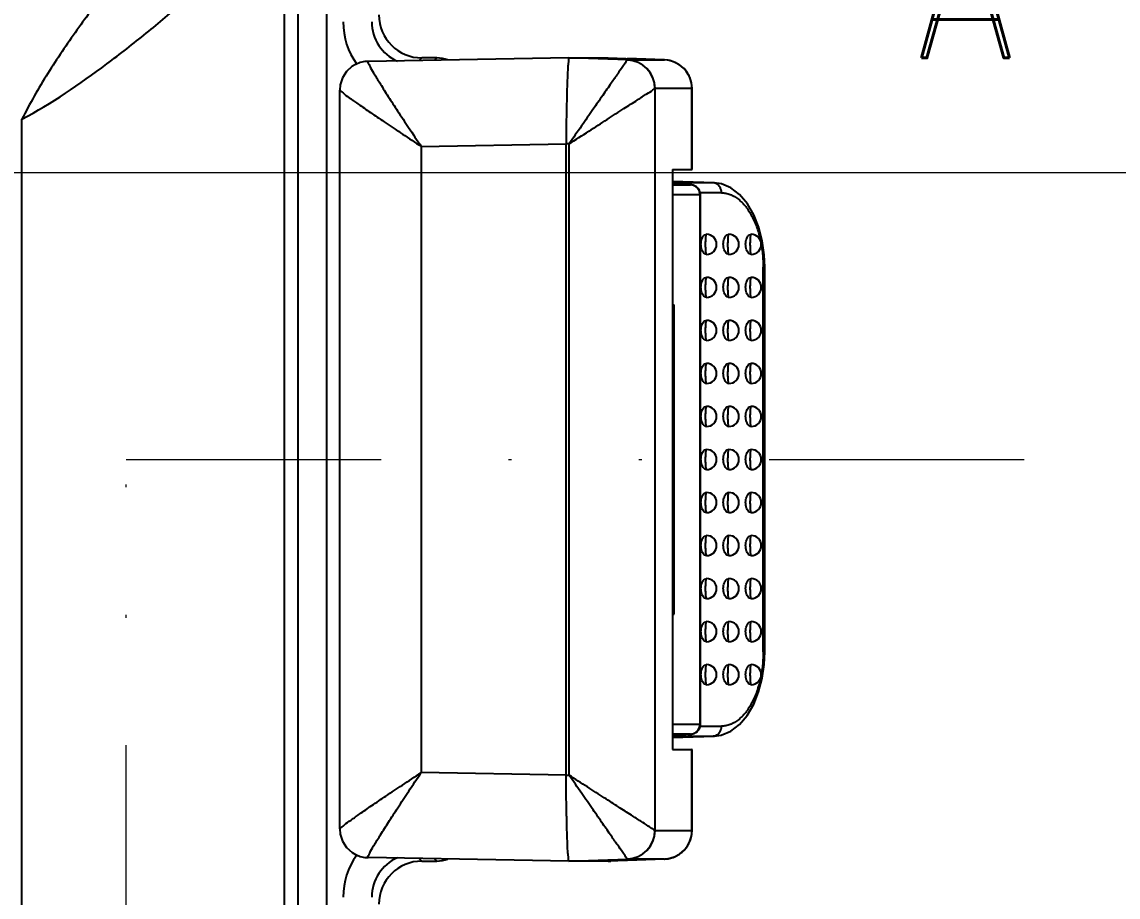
# Model space of a CAD drawing. Header units: millimetres. Extents: x -1995 to -555, y 489 to 1011.
# Drawn here: x -1745.99 to -1707.76, y 920.16 to 950.67 of the extents above; entities that cross this region are included whole.
import ezdxf
from ezdxf.enums import TextEntityAlignment as Align

# ---------------------------------------------------------------- set-up
doc = ezdxf.new("R2010")
doc.units = ezdxf.units.MM
doc.linetypes.add('DIVIDE', pattern=[31.75, 12.7, -6.35, 0, -6.35, 0, -6.35])
doc.layers.add('dim', color=82, linetype='Continuous', lineweight=9)
doc.layers.add('hatch', color=56, linetype='Continuous', lineweight=9)
doc.styles.add('ROMAND', font='romand.shx', dxfattribs={"width": 0.75, "bigfont": 'gbcbig.shx'})
doc.dimstyles.new('YanXiu', dxfattribs={"dimtxt": 2.5, "dimasz": 2.2, "dimexe": 1, "dimexo": 0, "dimgap": 0.66, "dimtad": 0, "dimzin": 1, "dimdsep": 46, "dimtxsty": 'ROMAND', "dimblk": 'CLOSEDBLANK', "dimcen": 0, "dimclrd": 3, "dimclre": 3, "dimclrt": 7, "dimazin": 0, "dimtfac": 1, "dimtofl": 0, "dimtmove": 0, "dimatfit": 3, "dimldrblk": 'CLOSEDBLANK', "dimfxl": 1, "dimlwd": 5, "dimlwe": 5, "dimarcsym": 0})

# ---------------------------------------------------------------- blocks, each defined once
blk = doc.blocks.new('_ClosedBlank')
at = {"color": 0, "linetype": 'ByBlock', "lineweight": -2}
for p, q in [((-1, 0.1667), (0, 0)), ((-1, 0.1667), (-1, -0.1667)), ((0, 0), (-1, -0.1667))]:
    blk.add_line(p, q, dxfattribs=at)
blk = doc.blocks.new('*D147')
at = {"layer": 'Defpoints', "color": 0}
for p in [(-1744.353, 970.565), (-1748.042, 945.415), (-1702.94, 945.415)]:
    blk.add_point(p, dxfattribs=at)
at = {"layer": 'dim', "color": 3, "lineweight": 5}
for p, q in [((-1702.94, 976.165), (-1702.94, 981.765)), ((-1742.954, 970.565), (-1701.541, 970.565)), ((-1746.643, 945.415), (-1701.541, 945.415)), ((-1702.94, 939.815), (-1702.94, 934.215))]:
    blk.add_line(p, q, dxfattribs=at)
at = {"layer": 'dim', "color": 3, "lineweight": 5, "xscale": 5.600000000000001, "yscale": 5.600000000000001, "zscale": 5.600000000000001}
for p, rotation in [((-1702.94, 970.565), 270), ((-1702.94, 945.415), 90)]:
    blk.add_blockref('_ClosedBlank', p, dxfattribs=dict(at, rotation=rotation))
at = {"layer": 'dim', "color": 7, "insert": (-1702.94, 957.99), "char_height": 7, "attachment_point": 5, "rotation": 90, "style": 'ROMAND'}
blk.add_mtext('25.15', dxfattribs=at)
blk = doc.blocks.new('*D148')
at = {"layer": 'Defpoints', "color": 0}
for p in [(-1744.353, 970.565), (-1748.042, 845.415), (-1693.14, 845.415)]:
    blk.add_point(p, dxfattribs=at)
at = {"layer": 'dim', "color": 3, "lineweight": 5}
for p, q in [((-1742.954, 970.565), (-1691.741, 970.565)), ((-1693.14, 964.965), (-1693.14, 922.139)), ((-1693.14, 851.015), (-1693.14, 893.841)), ((-1746.643, 845.415), (-1691.741, 845.415))]:
    blk.add_line(p, q, dxfattribs=at)
at = {"layer": 'dim', "color": 3, "lineweight": 5, "xscale": 5.600000000000001, "yscale": 5.600000000000001, "zscale": 5.600000000000001}
for p, rotation in [((-1693.14, 970.565), 90), ((-1693.14, 845.415), 270)]:
    blk.add_blockref('_ClosedBlank', p, dxfattribs=dict(at, rotation=rotation))
at = {"layer": 'dim', "color": 7, "insert": (-1693.14, 907.99), "char_height": 7, "attachment_point": 5, "rotation": 90, "style": 'ROMAND'}
blk.add_mtext('125.15', dxfattribs=at)
blk = doc.blocks.new('*D149')
at = {"layer": 'Defpoints', "color": 0}
for p in [(-1744.353, 970.565), (-1734.541, 765.065), (-1682.94, 765.065)]:
    blk.add_point(p, dxfattribs=at)
at = {"layer": 'dim', "color": 3, "lineweight": 5}
for p, q in [((-1742.954, 970.565), (-1681.541, 970.565)), ((-1682.94, 964.965), (-1682.94, 879.839)), ((-1682.94, 770.665), (-1682.94, 855.791)), ((-1733.142, 765.065), (-1681.541, 765.065))]:
    blk.add_line(p, q, dxfattribs=at)
at = {"layer": 'dim', "color": 3, "lineweight": 5, "xscale": 5.600000000000001, "yscale": 5.600000000000001, "zscale": 5.600000000000001}
for p, rotation in [((-1682.94, 970.565), 90), ((-1682.94, 765.065), 270)]:
    blk.add_blockref('_ClosedBlank', p, dxfattribs=dict(at, rotation=rotation))
at = {"layer": 'dim', "color": 7, "insert": (-1682.94, 867.815), "char_height": 7, "attachment_point": 5, "rotation": 90, "style": 'ROMAND'}
blk.add_mtext('205.5', dxfattribs=at)

msp = doc.modelspace()

# ---------------------------------------------------------------- linework, layer by layer
at = {"color": 7, "linetype": 'Continuous'}
for p, q in [((-1736.353, 835.574), (-1736.353, 955.256)), ((-1735.354, 835.575), (-1735.354, 955.255)), ((-1736.835, 836.057), (-1736.835, 954.773)), ((-1726.911, 949.415), (-1733.919, 949.293)), ((-1732.043, 949.415), (-1732.134, 949.324)), ((-1731.519, 949.415), (-1732.043, 949.415)), ((-1731.601, 949.333), (-1731.519, 949.415)), ((-1726.911, 949.415), (-1725.55, 949.415)), ((-1724.874, 949.344), (-1726.911, 949.415)), ((-1725.55, 949.415), (-1724.609, 949.382)), ((-1725.549, 949.415), (-1725.549, 949.415)), ((-1725.445, 949.412), (-1725.445, 949.412)), ((-1724.874, 949.344), (-1723.586, 949.344)), ((-1723.586, 949.344), (-1724.873, 949.391)), ((-1724.609, 949.382), (-1723.854, 949.355)), ((-1723.854, 949.355), (-1723.681, 949.348)), ((-1723.681, 949.348), (-1723.619, 949.346)), ((-1723.619, 949.346), (-1723.585, 949.344)), ((-1723.585, 949.344), (-1723.586, 949.344)), ((-1734.344, 949.19), (-1734.355, 949.185)), ((-1734.904, 948.29), (-1734.904, 948.29)), ((-1734.904, 922.545), (-1734.904, 948.285)), ((-1723.912, 948.344), (-1723.912, 922.487)), ((-1722.621, 948.345), (-1723.91, 948.345)), ((-1722.621, 948.345), (-1722.619, 948.345)), ((-1722.621, 945.52), (-1722.621, 948.345)), ((-1722.619, 945.52), (-1722.619, 948.345)), ((-1745.991, 843.553), (-1745.991, 947.278)), ((-1732.061, 946.327), (-1727.015, 946.416)), ((-1732.061, 946.327), (-1732.061, 924.503)), ((-1726.91, 946.415), (-1727.015, 946.415)), ((-1727.015, 924.416), (-1727.015, 946.415)), ((-1726.91, 924.416), (-1726.91, 946.415)), ((-1723.305, 945.52), (-1722.621, 945.52)), ((-1723.305, 945.52), (-1723.305, 925.31)), ((-1722.621, 945.52), (-1722.619, 945.52)), ((-1721.852, 945.058), (-1723.305, 945.109)), ((-1721.881, 945.059), (-1723.305, 945.109)), ((-1721.881, 945.059), (-1723.305, 945.059)), ((-1721.852, 945.058), (-1721.88, 945.059)), ((-1723.305, 944.987), (-1722.675, 944.987)), ((-1721.591, 944.709), (-1722.333, 944.709)), ((-1722.339, 944.638), (-1723.305, 944.638)), ((-1722.339, 944.638), (-1722.325, 944.638)), ((-1722.339, 926.193), (-1722.339, 944.638)), ((-1722.325, 926.192), (-1722.325, 944.638)), ((-1720.086, 942.115), (-1720.135, 942.115)), ((-1720.135, 928.715), (-1720.135, 942.115)), ((-1720.086, 928.715), (-1720.086, 942.115)), ((-1723.305, 940.803), (-1723.248, 940.805)), ((-1723.305, 940.805), (-1723.248, 940.805)), ((-1723.248, 930.026), (-1723.248, 940.805)), ((-1723.305, 930.028), (-1723.248, 930.026)), ((-1723.305, 930.026), (-1723.248, 930.026)), ((-1720.135, 928.715), (-1720.086, 928.715)), ((-1723.305, 926.193), (-1722.339, 926.193)), ((-1722.325, 926.192), (-1722.339, 926.193)), ((-1722.334, 926.121), (-1721.591, 926.121)), ((-1722.675, 925.843), (-1723.305, 925.843)), ((-1723.187, 925.819), (-1723.305, 925.814)), ((-1723.305, 925.722), (-1721.881, 925.772)), ((-1723.305, 925.721), (-1721.852, 925.772)), ((-1723.305, 925.772), (-1721.881, 925.772)), ((-1723.058, 925.824), (-1723.187, 925.819)), ((-1722.773, 925.836), (-1722.794, 925.835)), ((-1721.852, 925.772), (-1721.88, 925.772)), ((-1723.305, 925.31), (-1722.621, 925.31)), ((-1722.619, 925.31), (-1722.621, 925.31)), ((-1722.621, 922.486), (-1722.621, 925.31)), ((-1722.619, 922.485), (-1722.619, 925.311)), ((-1727.015, 924.414), (-1732.061, 924.503)), ((-1727.015, 924.416), (-1726.91, 924.416)), ((-1723.91, 922.486), (-1722.621, 922.486)), ((-1722.619, 922.486), (-1722.621, 922.486)), ((-1734.352, 921.644), (-1734.344, 921.64)), ((-1726.911, 921.415), (-1733.92, 921.538)), ((-1732.134, 921.506), (-1732.043, 921.415)), ((-1732.043, 921.415), (-1731.519, 921.415)), ((-1731.601, 921.497), (-1731.519, 921.415)), ((-1726.911, 921.415), (-1724.874, 921.486)), ((-1725.55, 921.415), (-1726.911, 921.415)), ((-1725.55, 921.415), (-1725.45, 921.419)), ((-1724.873, 921.439), (-1725.549, 921.415)), ((-1725.549, 921.415), (-1725.549, 921.415)), ((-1725.445, 921.419), (-1725.445, 921.419)), ((-1723.586, 921.486), (-1724.874, 921.486)), ((-1723.585, 921.486), (-1724.873, 921.439)), ((-1723.586, 921.486), (-1723.585, 921.486))]:
    msp.add_line(p, q, dxfattribs=at)
for points in [[(-1733.92, 949.293), (-1733.92, 949.293), (-1733.921, 949.292), (-1733.922, 949.292)], [(-1724.874, 949.344), (-1724.875, 949.344), (-1724.876, 949.343), (-1724.877, 949.342)], [(-1734.355, 949.185), (-1734.479, 949.11), (-1734.669, 948.936), (-1734.808, 948.719), (-1734.887, 948.474), (-1734.904, 948.29)], [(-1723.912, 948.344), (-1723.912, 948.344), (-1723.911, 948.345), (-1723.91, 948.345)], [(-1720.086, 942.115), (-1720.106, 942.553), (-1720.175, 943.039), (-1720.294, 943.507), (-1720.467, 943.945), (-1720.69, 944.333), (-1720.959, 944.651), (-1721.265, 944.884), (-1721.596, 945.021), (-1721.852, 945.058)], [(-1721.852, 925.772), (-1721.599, 925.808), (-1721.268, 925.945), (-1720.962, 926.177), (-1720.693, 926.494), (-1720.469, 926.881), (-1720.296, 927.319), (-1720.175, 927.787), (-1720.106, 928.273), (-1720.086, 928.715)], [(-1734.904, 922.54), (-1734.887, 922.353), (-1734.807, 922.108), (-1734.667, 921.892), (-1734.476, 921.718), (-1734.352, 921.644)], [(-1723.91, 922.486), (-1723.911, 922.486), (-1723.912, 922.486), (-1723.912, 922.487)], [(-1733.92, 921.538), (-1733.92, 921.538), (-1733.921, 921.538), (-1733.922, 921.538)], [(-1724.877, 921.488), (-1724.876, 921.487), (-1724.875, 921.486), (-1724.874, 921.486)]]:
    msp.add_lwpolyline(points, dxfattribs=at)
for centre, radius, start, end in [((-1732.289, 950.668), 2.499, 179.9926, 216.0129), ((-1732.291, 950.667), 1.497, 179.936, 246.2778), ((-1733.902, 948.29), 1.003, 91.0033, 116.1724), ((-1733.904, 948.294), 0.999, 91.0165, 116.1695), ((-1724.913, 948.342), 1.001, 0.08, 87.9212), ((-1724.91, 948.345), 1, 359.9814, 87.9803), ((-1723.621, 948.345), 0.999, 29.6597, 87.9886), ((-1723.619, 948.345), 1, 359.9946, 88.0035), ((-1723.619, 948.346), 0.997, 28.7483, 29.677), ((-1723.622, 948.345), 1, 18.7798, 28.7429), ((-1723.617, 948.346), 0.996, 14.2397, 18.7843), ((-1723.625, 948.344), 1.004, 0.0233, 14.2301), ((-1721.892, 944.801), 0.258, 81.1339, 87.4122), ((-1721.894, 944.788), 0.271, 66.6934, 81.1017), ((-1722.112, 942.915), 0.35, 270, 90), ((-1721.332, 942.915), 0.35, 270, 90), ((-1720.553, 942.915), 0.35, 270, 90), ((-1722.112, 941.415), 0.35, 270, 90), ((-1721.332, 941.415), 0.35, 270, 90), ((-1720.553, 941.415), 0.35, 270, 90), ((-1722.112, 939.915), 0.35, 270, 90), ((-1721.332, 939.915), 0.35, 270, 90), ((-1720.553, 939.915), 0.35, 270, 90), ((-1722.112, 938.415), 0.35, 270, 90), ((-1721.332, 938.415), 0.35, 270, 90), ((-1720.553, 938.415), 0.35, 270, 90), ((-1722.112, 936.915), 0.35, 270, 90), ((-1721.332, 936.915), 0.35, 270, 90), ((-1720.553, 936.915), 0.35, 270, 90), ((-1722.112, 935.415), 0.35, 270, 90), ((-1721.332, 935.415), 0.35, 270, 90), ((-1720.553, 935.415), 0.35, 270, 90), ((-1722.112, 933.915), 0.35, 270, 90), ((-1721.332, 933.915), 0.35, 270, 90), ((-1720.553, 933.915), 0.35, 270, 90), ((-1722.112, 932.415), 0.35, 270, 90), ((-1721.332, 932.415), 0.35, 270, 90), ((-1720.553, 932.415), 0.35, 270, 90), ((-1722.112, 930.915), 0.35, 270, 90), ((-1721.332, 930.915), 0.35, 270, 90), ((-1720.553, 930.915), 0.35, 270, 90), ((-1722.112, 929.415), 0.35, 270, 90), ((-1721.332, 929.415), 0.35, 270, 90), ((-1720.553, 929.415), 0.35, 270, 90), ((-1722.112, 927.915), 0.35, 270, 90), ((-1721.332, 927.915), 0.35, 270, 90), ((-1720.553, 927.915), 0.35, 270, 90), ((-1722.008, 899.504), 26.341, 92.0265, 92.2844), ((-1721.892, 926.03), 0.258, 272.5867, 278.8769), ((-1721.894, 926.041), 0.27, 278.8995, 292.3587), ((-1724.913, 922.488), 1.001, 272.0788, 359.9199), ((-1724.91, 922.485), 1, 272.0203, 0.018), ((-1723.619, 922.486), 1, 271.9997, 0.0054), ((-1723.622, 922.486), 1.001, 330.5796, 341.0306), ((-1723.617, 922.484), 0.995, 341.0274, 345.4607), ((-1723.625, 922.486), 1.004, 345.4699, 359.9746), ((-1723.619, 922.483), 0.997, 309.6326, 315.8254), ((-1723.623, 922.486), 1.002, 315.8353, 325.5306), ((-1723.62, 922.485), 0.998, 325.5221, 330.5739), ((-1732.289, 920.162), 2.499, 144.1606, 180.0077), ((-1733.902, 922.54), 1.003, 243.8274, 268.9967), ((-1733.904, 922.537), 0.999, 243.8296, 268.9838), ((-1732.291, 920.164), 1.497, 113.728, 180.0624), ((-1723.621, 922.482), 0.996, 272.0082, 277.0762), ((-1723.621, 922.488), 1.002, 277.0675, 286.743), ((-1723.62, 922.483), 0.997, 286.7606, 292.9073), ((-1723.62, 922.484), 0.998, 292.8982, 301.2538), ((-1723.622, 922.487), 1.001, 301.2602, 309.6435)]:
    msp.add_arc(centre, radius, start, end, dxfattribs=at)
for centre, major_axis, start_param, end_param in [((-1732.041, 950.916), (-1.062, -1.062), -0.784789, 0.784789), ((-1731.52, 948.415), (0.708, 0.708), 0.399526, 0.784789), ((-1732.041, 919.914), (1.062, -1.062), 2.356803, 3.926382), ((-1731.52, 922.416), (0.708, -0.708), -0.784789, -0.399524)]:
    msp.add_ellipse(centre, major_axis=major_axis, ratio=0.998783, start_param=start_param, end_param=end_param, dxfattribs=at)
for points, start_tangent, end_tangent in [([(-1738.819, 956.787), (-1738.816, 956.775), (-1738.823, 956.755), (-1738.867, 956.689), (-1738.947, 956.59), (-1739.063, 956.458), (-1739.212, 956.292), (-1739.39, 956.097), (-1739.591, 955.876), (-1739.812, 955.633), (-1740.295, 955.094), (-1740.814, 954.502), (-1741.353, 953.871), (-1741.901, 953.212), (-1742.998, 951.832), (-1744.072, 950.382), (-1745.09, 948.869), (-1745.991, 947.278)], (0.687724, -0.725972), (-0.447654, -0.894207)), ([(-1745.991, 947.278), (-1743.032, 949.203), (-1741.653, 950.277), (-1740.339, 951.378), (-1739.709, 951.932), (-1739.104, 952.48), (-1738.532, 953.015), (-1738.005, 953.523), (-1737.543, 953.986), (-1737.346, 954.19), (-1737.177, 954.369), (-1737.04, 954.519), (-1736.937, 954.638), (-1736.869, 954.724), (-1736.835, 954.773)], (0.8833, 0.468808), (0.443917, 0.896068)), ([(-1733.922, 949.292), (-1733.91, 949.234), (-1733.83, 949.074), (-1733.686, 948.826), (-1733.488, 948.502), (-1733.214, 948.067), (-1732.889, 947.567), (-1732.504, 946.985), (-1732.062, 946.328)], (-0.925685, -0.378295), (0.566625, -0.823975)), ([(-1726.911, 949.415), (-1726.926, 949.358), (-1726.943, 949.188), (-1726.958, 948.912), (-1726.974, 948.539), (-1726.987, 948.083), (-1726.999, 947.566), (-1727.009, 947.001), (-1727.015, 946.416)], (-1, -0.000414), (-0.008934, -0.99996)), ([(-1724.877, 949.342), (-1724.923, 949.276), (-1725.037, 949.112), (-1725.211, 948.861), (-1725.436, 948.537), (-1725.735, 948.107), (-1726.076, 947.615), (-1726.47, 947.048), (-1726.911, 946.413)], (-0.535867, -0.844303), (-0.574794, -0.818298)), ([(-1734.905, 948.292), (-1734.872, 948.254), (-1734.738, 948.147), (-1734.511, 947.982), (-1734.204, 947.766), (-1733.783, 947.476), (-1733.293, 947.145), (-1732.717, 946.76), (-1732.061, 946.327)], (-0.875767, -0.482733), (0.833028, -0.55323)), ([(-1726.91, 946.413), (-1726.218, 946.859), (-1725.575, 947.273), (-1724.994, 947.647), (-1724.527, 947.948), (-1724.197, 948.161), (-1723.987, 948.296), (-1723.912, 948.344)], (0.836812, 0.547491), (0.973041, 0.230632)), ([(-1722.739, 944.993), (-1722.767, 944.994), (-1722.802, 944.995), (-1722.846, 944.997), (-1722.899, 945), (-1722.965, 945.002), (-1723.046, 945.006), (-1723.146, 945.01), (-1723.267, 945.014), (-1723.305, 945.016)], (-0.998844, 0.048075), (-0.999253, 0.038656)), ([(-1723.305, 945.016), (-1723.27, 945.015), (-1722.979, 945.003), (-1722.779, 944.994), (-1722.675, 944.987)], (0.999222, -0.039442), (-1, -0.000066)), ([(-1722.325, 944.638), (-1722.331, 944.705), (-1722.358, 944.787), (-1722.404, 944.859), (-1722.452, 944.908), (-1722.505, 944.944), (-1722.554, 944.967), (-1722.598, 944.979), (-1722.627, 944.985), (-1722.643, 944.987), (-1722.653, 944.988), (-1722.663, 944.988), (-1722.672, 944.989), (-1722.684, 944.99), (-1722.699, 944.991), (-1722.717, 944.991), (-1722.739, 944.993)], (-0.000162, 1), (-0.998844, 0.048075)), ([(-1722.339, 944.638), (-1722.355, 944.743), (-1722.4, 944.836), (-1722.473, 944.913), (-1722.567, 944.966), (-1722.675, 944.987)], (0, 1), (-0.999385, 0.035065)), ([(-1721.591, 944.709), (-1721.605, 944.815), (-1721.644, 944.907), (-1721.706, 944.984), (-1721.787, 945.037)], (0, 1), (-0.918518, 0.395379)), ([(-1721.591, 944.709), (-1721.439, 944.695), (-1721.29, 944.653), (-1721.144, 944.584), (-1721.004, 944.489), (-1720.872, 944.371), (-1720.748, 944.23), (-1720.634, 944.07), (-1720.531, 943.893), (-1720.439, 943.7), (-1720.358, 943.495), (-1720.29, 943.28), (-1720.234, 943.056), (-1720.232, 943.044)], (1, -0.000067), (0.210408, -0.977614)), ([(-1722.112, 942.565), (-1722.175, 942.584), (-1722.231, 942.638), (-1722.274, 942.72), (-1722.3, 942.82), (-1722.308, 942.924), (-1722.298, 943.026), (-1722.271, 943.119), (-1722.229, 943.196), (-1722.174, 943.247), (-1722.112, 943.265)], (-1, 0), (1, 0)), ([(-1722.112, 942.565), (-1722.114, 942.566), (-1722.117, 942.569), (-1722.119, 942.574), (-1722.121, 942.581), (-1722.124, 942.589), (-1722.126, 942.598), (-1722.13, 942.622), (-1722.134, 942.648), (-1722.137, 942.679), (-1722.139, 942.709), (-1722.141, 942.741), (-1722.144, 942.802), (-1722.145, 942.862), (-1722.145, 942.924), (-1722.145, 942.99), (-1722.142, 943.061), (-1722.14, 943.098), (-1722.138, 943.133), (-1722.135, 943.168), (-1722.131, 943.198), (-1722.127, 943.227), (-1722.125, 943.238), (-1722.122, 943.248), (-1722.12, 943.255), (-1722.117, 943.261), (-1722.114, 943.264), (-1722.112, 943.265)], (-0.995369, 0.096128), (0.993333, 0.115283)), ([(-1721.332, 942.565), (-1721.395, 942.584), (-1721.452, 942.638), (-1721.495, 942.72), (-1721.521, 942.82), (-1721.528, 942.924), (-1721.518, 943.026), (-1721.492, 943.119), (-1721.449, 943.196), (-1721.395, 943.247), (-1721.332, 943.265)], (-1, 0), (1, 0)), ([(-1721.332, 942.565), (-1721.335, 942.566), (-1721.337, 942.569), (-1721.34, 942.574), (-1721.342, 942.581), (-1721.344, 942.589), (-1721.347, 942.598), (-1721.351, 942.622), (-1721.354, 942.648), (-1721.357, 942.679), (-1721.36, 942.709), (-1721.362, 942.741), (-1721.364, 942.802), (-1721.366, 942.862), (-1721.366, 942.924), (-1721.365, 942.99), (-1721.363, 943.061), (-1721.361, 943.098), (-1721.359, 943.133), (-1721.356, 943.168), (-1721.352, 943.198), (-1721.348, 943.227), (-1721.345, 943.238), (-1721.343, 943.248), (-1721.34, 943.255), (-1721.337, 943.261), (-1721.335, 943.264), (-1721.332, 943.265)], (-0.995369, 0.096128), (0.993333, 0.115283)), ([(-1720.553, 942.565), (-1720.616, 942.584), (-1720.672, 942.638), (-1720.716, 942.72), (-1720.742, 942.82), (-1720.749, 942.924), (-1720.739, 943.026), (-1720.712, 943.119), (-1720.67, 943.196), (-1720.615, 943.247), (-1720.553, 943.265)], (-1, 0), (1, 0)), ([(-1720.553, 942.565), (-1720.555, 942.566), (-1720.558, 942.569), (-1720.56, 942.574), (-1720.563, 942.581), (-1720.565, 942.589), (-1720.567, 942.598), (-1720.571, 942.622), (-1720.575, 942.648), (-1720.578, 942.679), (-1720.58, 942.709), (-1720.582, 942.741), (-1720.585, 942.802), (-1720.586, 942.862), (-1720.587, 942.924), (-1720.586, 942.99), (-1720.584, 943.061), (-1720.582, 943.098), (-1720.579, 943.133), (-1720.576, 943.168), (-1720.573, 943.198), (-1720.568, 943.227), (-1720.566, 943.238), (-1720.563, 943.248), (-1720.561, 943.255), (-1720.558, 943.261), (-1720.555, 943.264), (-1720.553, 943.265)], (-0.995369, 0.096128), (0.993333, 0.115283)), ([(-1720.202, 942.895), (-1720.191, 942.827), (-1720.16, 942.592), (-1720.141, 942.354), (-1720.135, 942.115)], (0.174002, -0.984745), (0, -1)), ([(-1722.112, 941.065), (-1722.175, 941.084), (-1722.231, 941.138), (-1722.274, 941.22), (-1722.3, 941.32), (-1722.308, 941.424), (-1722.298, 941.526), (-1722.271, 941.619), (-1722.229, 941.696), (-1722.174, 941.747), (-1722.112, 941.765)], (-1, 0), (1, 0)), ([(-1722.112, 941.065), (-1722.114, 941.066), (-1722.117, 941.069), (-1722.119, 941.074), (-1722.121, 941.081), (-1722.124, 941.089), (-1722.126, 941.098), (-1722.13, 941.122), (-1722.134, 941.148), (-1722.137, 941.179), (-1722.139, 941.209), (-1722.141, 941.241), (-1722.144, 941.302), (-1722.145, 941.362), (-1722.145, 941.424), (-1722.145, 941.49), (-1722.142, 941.561), (-1722.14, 941.598), (-1722.138, 941.633), (-1722.135, 941.668), (-1722.131, 941.698), (-1722.127, 941.727), (-1722.125, 941.738), (-1722.122, 941.748), (-1722.12, 941.755), (-1722.117, 941.761), (-1722.114, 941.764), (-1722.112, 941.765)], (-0.995369, 0.096128), (0.993333, 0.115283)), ([(-1721.332, 941.065), (-1721.395, 941.084), (-1721.452, 941.138), (-1721.495, 941.22), (-1721.521, 941.32), (-1721.528, 941.424), (-1721.518, 941.526), (-1721.492, 941.619), (-1721.449, 941.696), (-1721.395, 941.747), (-1721.332, 941.765)], (-1, 0), (1, 0)), ([(-1721.332, 941.065), (-1721.335, 941.066), (-1721.337, 941.069), (-1721.34, 941.074), (-1721.342, 941.081), (-1721.344, 941.089), (-1721.347, 941.098), (-1721.351, 941.122), (-1721.354, 941.148), (-1721.357, 941.179), (-1721.36, 941.209), (-1721.362, 941.241), (-1721.364, 941.302), (-1721.366, 941.362), (-1721.366, 941.424), (-1721.365, 941.49), (-1721.363, 941.561), (-1721.361, 941.598), (-1721.359, 941.633), (-1721.356, 941.668), (-1721.352, 941.698), (-1721.348, 941.727), (-1721.345, 941.738), (-1721.343, 941.748), (-1721.34, 941.755), (-1721.337, 941.761), (-1721.335, 941.764), (-1721.332, 941.765)], (-0.995369, 0.096128), (0.993333, 0.115283)), ([(-1720.553, 941.065), (-1720.616, 941.084), (-1720.672, 941.138), (-1720.716, 941.22), (-1720.742, 941.32), (-1720.749, 941.424), (-1720.739, 941.526), (-1720.712, 941.619), (-1720.67, 941.696), (-1720.615, 941.747), (-1720.553, 941.765)], (-1, 0), (1, 0)), ([(-1720.553, 941.065), (-1720.555, 941.066), (-1720.558, 941.069), (-1720.56, 941.074), (-1720.563, 941.081), (-1720.565, 941.089), (-1720.567, 941.098), (-1720.571, 941.122), (-1720.575, 941.148), (-1720.578, 941.179), (-1720.58, 941.209), (-1720.582, 941.241), (-1720.585, 941.302), (-1720.586, 941.362), (-1720.587, 941.424), (-1720.586, 941.49), (-1720.584, 941.561), (-1720.582, 941.598), (-1720.579, 941.633), (-1720.576, 941.668), (-1720.573, 941.698), (-1720.568, 941.727), (-1720.566, 941.738), (-1720.563, 941.748), (-1720.561, 941.755), (-1720.558, 941.761), (-1720.555, 941.764), (-1720.553, 941.765)], (-0.995369, 0.096128), (0.993333, 0.115283)), ([(-1722.112, 939.565), (-1722.175, 939.584), (-1722.231, 939.638), (-1722.274, 939.72), (-1722.3, 939.82), (-1722.308, 939.924), (-1722.298, 940.026), (-1722.271, 940.119), (-1722.229, 940.196), (-1722.174, 940.247), (-1722.112, 940.265)], (-1, 0), (1, 0)), ([(-1722.112, 939.565), (-1722.114, 939.566), (-1722.117, 939.569), (-1722.119, 939.574), (-1722.121, 939.581), (-1722.124, 939.589), (-1722.126, 939.598), (-1722.13, 939.622), (-1722.134, 939.648), (-1722.137, 939.679), (-1722.139, 939.709), (-1722.141, 939.741), (-1722.144, 939.802), (-1722.145, 939.862), (-1722.145, 939.924), (-1722.145, 939.99), (-1722.142, 940.061), (-1722.14, 940.098), (-1722.138, 940.133), (-1722.135, 940.168), (-1722.131, 940.198), (-1722.127, 940.227), (-1722.125, 940.238), (-1722.122, 940.248), (-1722.12, 940.255), (-1722.117, 940.261), (-1722.114, 940.264), (-1722.112, 940.265)], (-0.995369, 0.096128), (0.993333, 0.115283)), ([(-1721.332, 939.565), (-1721.395, 939.584), (-1721.452, 939.638), (-1721.495, 939.72), (-1721.521, 939.82), (-1721.528, 939.924), (-1721.518, 940.026), (-1721.492, 940.119), (-1721.449, 940.196), (-1721.395, 940.247), (-1721.332, 940.265)], (-1, 0), (1, 0)), ([(-1721.332, 939.565), (-1721.335, 939.566), (-1721.337, 939.569), (-1721.34, 939.574), (-1721.342, 939.581), (-1721.344, 939.589), (-1721.347, 939.598), (-1721.351, 939.622), (-1721.354, 939.648), (-1721.357, 939.679), (-1721.36, 939.709), (-1721.362, 939.741), (-1721.364, 939.802), (-1721.366, 939.862), (-1721.366, 939.924), (-1721.365, 939.99), (-1721.363, 940.061), (-1721.361, 940.098), (-1721.359, 940.133), (-1721.356, 940.168), (-1721.352, 940.198), (-1721.348, 940.227), (-1721.345, 940.238), (-1721.343, 940.248), (-1721.34, 940.255), (-1721.337, 940.261), (-1721.335, 940.264), (-1721.332, 940.265)], (-0.995369, 0.096128), (0.993333, 0.115283)), ([(-1720.553, 939.565), (-1720.616, 939.584), (-1720.672, 939.638), (-1720.716, 939.72), (-1720.742, 939.82), (-1720.749, 939.924), (-1720.739, 940.026), (-1720.712, 940.119), (-1720.67, 940.196), (-1720.615, 940.247), (-1720.553, 940.265)], (-1, 0), (1, 0)), ([(-1720.553, 939.565), (-1720.555, 939.566), (-1720.558, 939.569), (-1720.56, 939.574), (-1720.563, 939.581), (-1720.565, 939.589), (-1720.567, 939.598), (-1720.571, 939.622), (-1720.575, 939.648), (-1720.578, 939.679), (-1720.58, 939.709), (-1720.582, 939.741), (-1720.585, 939.802), (-1720.586, 939.862), (-1720.587, 939.924), (-1720.586, 939.99), (-1720.584, 940.061), (-1720.582, 940.098), (-1720.579, 940.133), (-1720.576, 940.168), (-1720.573, 940.198), (-1720.568, 940.227), (-1720.566, 940.238), (-1720.563, 940.248), (-1720.561, 940.255), (-1720.558, 940.261), (-1720.555, 940.264), (-1720.553, 940.265)], (-0.995369, 0.096128), (0.993333, 0.115283)), ([(-1722.112, 938.065), (-1722.175, 938.084), (-1722.231, 938.138), (-1722.274, 938.22), (-1722.3, 938.32), (-1722.308, 938.424), (-1722.298, 938.526), (-1722.271, 938.619), (-1722.229, 938.696), (-1722.174, 938.747), (-1722.112, 938.765)], (-1, 0), (1, 0)), ([(-1722.112, 938.065), (-1722.114, 938.066), (-1722.117, 938.069), (-1722.119, 938.074), (-1722.121, 938.081), (-1722.124, 938.089), (-1722.126, 938.098), (-1722.13, 938.122), (-1722.134, 938.148), (-1722.137, 938.179), (-1722.139, 938.209), (-1722.141, 938.241), (-1722.144, 938.302), (-1722.145, 938.362), (-1722.145, 938.424), (-1722.145, 938.49), (-1722.142, 938.561), (-1722.14, 938.598), (-1722.138, 938.633), (-1722.135, 938.668), (-1722.131, 938.698), (-1722.127, 938.727), (-1722.125, 938.738), (-1722.122, 938.748), (-1722.12, 938.755), (-1722.117, 938.761), (-1722.114, 938.764), (-1722.112, 938.765)], (-0.995369, 0.096128), (0.993333, 0.115283)), ([(-1721.332, 938.065), (-1721.395, 938.084), (-1721.452, 938.138), (-1721.495, 938.22), (-1721.521, 938.32), (-1721.528, 938.424), (-1721.518, 938.526), (-1721.492, 938.619), (-1721.449, 938.696), (-1721.395, 938.747), (-1721.332, 938.765)], (-1, 0), (1, 0)), ([(-1721.332, 938.065), (-1721.335, 938.066), (-1721.337, 938.069), (-1721.34, 938.074), (-1721.342, 938.081), (-1721.344, 938.089), (-1721.347, 938.098), (-1721.351, 938.122), (-1721.354, 938.148), (-1721.357, 938.179), (-1721.36, 938.209), (-1721.362, 938.241), (-1721.364, 938.302), (-1721.366, 938.362), (-1721.366, 938.424), (-1721.365, 938.49), (-1721.363, 938.561), (-1721.361, 938.598), (-1721.359, 938.633), (-1721.356, 938.668), (-1721.352, 938.698), (-1721.348, 938.727), (-1721.345, 938.738), (-1721.343, 938.748), (-1721.34, 938.755), (-1721.337, 938.761), (-1721.335, 938.764), (-1721.332, 938.765)], (-0.995369, 0.096128), (0.993333, 0.115283)), ([(-1720.553, 938.065), (-1720.616, 938.084), (-1720.672, 938.138), (-1720.716, 938.22), (-1720.742, 938.32), (-1720.749, 938.424), (-1720.739, 938.526), (-1720.712, 938.619), (-1720.67, 938.696), (-1720.615, 938.747), (-1720.553, 938.765)], (-1, 0), (1, 0)), ([(-1720.553, 938.065), (-1720.555, 938.066), (-1720.558, 938.069), (-1720.56, 938.074), (-1720.563, 938.081), (-1720.565, 938.089), (-1720.567, 938.098), (-1720.571, 938.122), (-1720.575, 938.148), (-1720.578, 938.179), (-1720.58, 938.209), (-1720.582, 938.241), (-1720.585, 938.302), (-1720.586, 938.362), (-1720.587, 938.424), (-1720.586, 938.49), (-1720.584, 938.561), (-1720.582, 938.598), (-1720.579, 938.633), (-1720.576, 938.668), (-1720.573, 938.698), (-1720.568, 938.727), (-1720.566, 938.738), (-1720.563, 938.748), (-1720.561, 938.755), (-1720.558, 938.761), (-1720.555, 938.764), (-1720.553, 938.765)], (-0.995369, 0.096128), (0.993333, 0.115283)), ([(-1722.112, 936.565), (-1722.175, 936.584), (-1722.231, 936.638), (-1722.274, 936.72), (-1722.3, 936.82), (-1722.308, 936.924), (-1722.298, 937.026), (-1722.271, 937.119), (-1722.229, 937.196), (-1722.174, 937.247), (-1722.112, 937.265)], (-1, 0), (1, 0)), ([(-1722.112, 936.565), (-1722.114, 936.566), (-1722.117, 936.569), (-1722.119, 936.574), (-1722.121, 936.581), (-1722.124, 936.589), (-1722.126, 936.598), (-1722.13, 936.622), (-1722.134, 936.648), (-1722.137, 936.679), (-1722.139, 936.709), (-1722.141, 936.741), (-1722.144, 936.802), (-1722.145, 936.862), (-1722.145, 936.924), (-1722.145, 936.99), (-1722.142, 937.061), (-1722.14, 937.098), (-1722.138, 937.133), (-1722.135, 937.168), (-1722.131, 937.198), (-1722.127, 937.227), (-1722.125, 937.238), (-1722.122, 937.248), (-1722.12, 937.255), (-1722.117, 937.261), (-1722.114, 937.264), (-1722.112, 937.265)], (-0.995369, 0.096128), (0.993333, 0.115283)), ([(-1721.332, 936.565), (-1721.395, 936.584), (-1721.452, 936.638), (-1721.495, 936.72), (-1721.521, 936.82), (-1721.528, 936.924), (-1721.518, 937.026), (-1721.492, 937.119), (-1721.449, 937.196), (-1721.395, 937.247), (-1721.332, 937.265)], (-1, 0), (1, 0)), ([(-1721.332, 936.565), (-1721.335, 936.566), (-1721.337, 936.569), (-1721.34, 936.574), (-1721.342, 936.581), (-1721.344, 936.589), (-1721.347, 936.598), (-1721.351, 936.622), (-1721.354, 936.648), (-1721.357, 936.679), (-1721.36, 936.709), (-1721.362, 936.741), (-1721.364, 936.802), (-1721.366, 936.862), (-1721.366, 936.924), (-1721.365, 936.99), (-1721.363, 937.061), (-1721.361, 937.098), (-1721.359, 937.133), (-1721.356, 937.168), (-1721.352, 937.198), (-1721.348, 937.227), (-1721.345, 937.238), (-1721.343, 937.248), (-1721.34, 937.255), (-1721.337, 937.261), (-1721.335, 937.264), (-1721.332, 937.265)], (-0.995369, 0.096128), (0.993333, 0.115283)), ([(-1720.553, 936.565), (-1720.616, 936.584), (-1720.672, 936.638), (-1720.716, 936.72), (-1720.742, 936.82), (-1720.749, 936.924), (-1720.739, 937.026), (-1720.712, 937.119), (-1720.67, 937.196), (-1720.615, 937.247), (-1720.553, 937.265)], (-1, 0), (1, 0)), ([(-1720.553, 936.565), (-1720.555, 936.566), (-1720.558, 936.569), (-1720.56, 936.574), (-1720.563, 936.581), (-1720.565, 936.589), (-1720.567, 936.598), (-1720.571, 936.622), (-1720.575, 936.648), (-1720.578, 936.679), (-1720.58, 936.709), (-1720.582, 936.741), (-1720.585, 936.802), (-1720.586, 936.862), (-1720.587, 936.924), (-1720.586, 936.99), (-1720.584, 937.061), (-1720.582, 937.098), (-1720.579, 937.133), (-1720.576, 937.168), (-1720.573, 937.198), (-1720.568, 937.227), (-1720.566, 937.238), (-1720.563, 937.248), (-1720.561, 937.255), (-1720.558, 937.261), (-1720.555, 937.264), (-1720.553, 937.265)], (-0.995369, 0.096128), (0.993333, 0.115283)), ([(-1722.112, 935.065), (-1722.175, 935.084), (-1722.231, 935.138), (-1722.274, 935.22), (-1722.3, 935.32), (-1722.308, 935.424), (-1722.298, 935.526), (-1722.271, 935.619), (-1722.229, 935.696), (-1722.174, 935.747), (-1722.112, 935.765)], (-1, 0), (1, 0)), ([(-1722.112, 935.065), (-1722.114, 935.066), (-1722.117, 935.069), (-1722.119, 935.074), (-1722.121, 935.081), (-1722.124, 935.089), (-1722.126, 935.098), (-1722.13, 935.122), (-1722.134, 935.148), (-1722.137, 935.179), (-1722.139, 935.209), (-1722.141, 935.241), (-1722.144, 935.302), (-1722.145, 935.362), (-1722.145, 935.424), (-1722.145, 935.49), (-1722.142, 935.561), (-1722.14, 935.598), (-1722.138, 935.633), (-1722.135, 935.668), (-1722.131, 935.698), (-1722.127, 935.727), (-1722.125, 935.738), (-1722.122, 935.748), (-1722.12, 935.755), (-1722.117, 935.761), (-1722.114, 935.764), (-1722.112, 935.765)], (-0.995369, 0.096128), (0.993333, 0.115283)), ([(-1721.332, 935.065), (-1721.395, 935.084), (-1721.452, 935.138), (-1721.495, 935.22), (-1721.521, 935.32), (-1721.528, 935.424), (-1721.518, 935.526), (-1721.492, 935.619), (-1721.449, 935.696), (-1721.395, 935.747), (-1721.332, 935.765)], (-1, 0), (1, 0)), ([(-1721.332, 935.065), (-1721.335, 935.066), (-1721.337, 935.069), (-1721.34, 935.074), (-1721.342, 935.081), (-1721.344, 935.089), (-1721.347, 935.098), (-1721.351, 935.122), (-1721.354, 935.148), (-1721.357, 935.179), (-1721.36, 935.209), (-1721.362, 935.241), (-1721.364, 935.302), (-1721.366, 935.362), (-1721.366, 935.424), (-1721.365, 935.49), (-1721.363, 935.561), (-1721.361, 935.598), (-1721.359, 935.633), (-1721.356, 935.668), (-1721.352, 935.698), (-1721.348, 935.727), (-1721.345, 935.738), (-1721.343, 935.748), (-1721.34, 935.755), (-1721.337, 935.761), (-1721.335, 935.764), (-1721.332, 935.765)], (-0.995369, 0.096128), (0.993333, 0.115283)), ([(-1720.553, 935.065), (-1720.616, 935.084), (-1720.672, 935.138), (-1720.716, 935.22), (-1720.742, 935.32), (-1720.749, 935.424), (-1720.739, 935.526), (-1720.712, 935.619), (-1720.67, 935.696), (-1720.615, 935.747), (-1720.553, 935.765)], (-1, 0), (1, 0)), ([(-1720.553, 935.065), (-1720.555, 935.066), (-1720.558, 935.069), (-1720.56, 935.074), (-1720.563, 935.081), (-1720.565, 935.089), (-1720.567, 935.098), (-1720.571, 935.122), (-1720.575, 935.148), (-1720.578, 935.179), (-1720.58, 935.209), (-1720.582, 935.241), (-1720.585, 935.302), (-1720.586, 935.362), (-1720.587, 935.424), (-1720.586, 935.49), (-1720.584, 935.561), (-1720.582, 935.598), (-1720.579, 935.633), (-1720.576, 935.668), (-1720.573, 935.698), (-1720.568, 935.727), (-1720.566, 935.738), (-1720.563, 935.748), (-1720.561, 935.755), (-1720.558, 935.761), (-1720.555, 935.764), (-1720.553, 935.765)], (-0.995369, 0.096128), (0.993333, 0.115283)), ([(-1722.112, 933.565), (-1722.175, 933.584), (-1722.231, 933.638), (-1722.274, 933.72), (-1722.3, 933.82), (-1722.308, 933.924), (-1722.298, 934.026), (-1722.271, 934.119), (-1722.229, 934.196), (-1722.174, 934.247), (-1722.112, 934.265)], (-1, 0), (1, 0)), ([(-1722.112, 933.565), (-1722.114, 933.566), (-1722.117, 933.569), (-1722.119, 933.574), (-1722.121, 933.581), (-1722.124, 933.589), (-1722.126, 933.598), (-1722.13, 933.622), (-1722.134, 933.648), (-1722.137, 933.679), (-1722.139, 933.709), (-1722.141, 933.741), (-1722.144, 933.802), (-1722.145, 933.862), (-1722.145, 933.924), (-1722.145, 933.99), (-1722.142, 934.061), (-1722.14, 934.098), (-1722.138, 934.133), (-1722.135, 934.168), (-1722.131, 934.198), (-1722.127, 934.227), (-1722.125, 934.238), (-1722.122, 934.248), (-1722.12, 934.255), (-1722.117, 934.261), (-1722.114, 934.264), (-1722.112, 934.265)], (-0.995369, 0.096128), (0.993333, 0.115283)), ([(-1721.332, 933.565), (-1721.395, 933.584), (-1721.452, 933.638), (-1721.495, 933.72), (-1721.521, 933.82), (-1721.528, 933.924), (-1721.518, 934.026), (-1721.492, 934.119), (-1721.449, 934.196), (-1721.395, 934.247), (-1721.332, 934.265)], (-1, 0), (1, 0)), ([(-1721.332, 933.565), (-1721.335, 933.566), (-1721.337, 933.569), (-1721.34, 933.574), (-1721.342, 933.581), (-1721.344, 933.589), (-1721.347, 933.598), (-1721.351, 933.622), (-1721.354, 933.648), (-1721.357, 933.679), (-1721.36, 933.709), (-1721.362, 933.741), (-1721.364, 933.802), (-1721.366, 933.862), (-1721.366, 933.924), (-1721.365, 933.99), (-1721.363, 934.061), (-1721.361, 934.098), (-1721.359, 934.133), (-1721.356, 934.168), (-1721.352, 934.198), (-1721.348, 934.227), (-1721.345, 934.238), (-1721.343, 934.248), (-1721.34, 934.255), (-1721.337, 934.261), (-1721.335, 934.264), (-1721.332, 934.265)], (-0.995369, 0.096128), (0.993333, 0.115283)), ([(-1720.553, 933.565), (-1720.616, 933.584), (-1720.672, 933.638), (-1720.716, 933.72), (-1720.742, 933.82), (-1720.749, 933.924), (-1720.739, 934.026), (-1720.712, 934.119), (-1720.67, 934.196), (-1720.615, 934.247), (-1720.553, 934.265)], (-1, 0), (1, 0)), ([(-1720.553, 933.565), (-1720.555, 933.566), (-1720.558, 933.569), (-1720.56, 933.574), (-1720.563, 933.581), (-1720.565, 933.589), (-1720.567, 933.598), (-1720.571, 933.622), (-1720.575, 933.648), (-1720.578, 933.679), (-1720.58, 933.709), (-1720.582, 933.741), (-1720.585, 933.802), (-1720.586, 933.862), (-1720.587, 933.924), (-1720.586, 933.99), (-1720.584, 934.061), (-1720.582, 934.098), (-1720.579, 934.133), (-1720.576, 934.168), (-1720.573, 934.198), (-1720.568, 934.227), (-1720.566, 934.238), (-1720.563, 934.248), (-1720.561, 934.255), (-1720.558, 934.261), (-1720.555, 934.264), (-1720.553, 934.265)], (-0.995369, 0.096128), (0.993333, 0.115283)), ([(-1722.112, 932.065), (-1722.175, 932.084), (-1722.231, 932.138), (-1722.274, 932.22), (-1722.3, 932.32), (-1722.308, 932.424), (-1722.298, 932.526), (-1722.271, 932.619), (-1722.229, 932.696), (-1722.174, 932.747), (-1722.112, 932.765)], (-1, 0), (1, 0)), ([(-1722.112, 932.065), (-1722.114, 932.066), (-1722.117, 932.069), (-1722.119, 932.074), (-1722.121, 932.081), (-1722.124, 932.089), (-1722.126, 932.098), (-1722.13, 932.122), (-1722.134, 932.148), (-1722.137, 932.179), (-1722.139, 932.209), (-1722.141, 932.241), (-1722.144, 932.302), (-1722.145, 932.362), (-1722.145, 932.424), (-1722.145, 932.49), (-1722.142, 932.561), (-1722.14, 932.598), (-1722.138, 932.633), (-1722.135, 932.668), (-1722.131, 932.698), (-1722.127, 932.727), (-1722.125, 932.738), (-1722.122, 932.748), (-1722.12, 932.755), (-1722.117, 932.761), (-1722.114, 932.764), (-1722.112, 932.765)], (-0.995369, 0.096128), (0.993333, 0.115283)), ([(-1721.332, 932.065), (-1721.395, 932.084), (-1721.452, 932.138), (-1721.495, 932.22), (-1721.521, 932.32), (-1721.528, 932.424), (-1721.518, 932.526), (-1721.492, 932.619), (-1721.449, 932.696), (-1721.395, 932.747), (-1721.332, 932.765)], (-1, 0), (1, 0)), ([(-1721.332, 932.065), (-1721.335, 932.066), (-1721.337, 932.069), (-1721.34, 932.074), (-1721.342, 932.081), (-1721.344, 932.089), (-1721.347, 932.098), (-1721.351, 932.122), (-1721.354, 932.148), (-1721.357, 932.179), (-1721.36, 932.209), (-1721.362, 932.241), (-1721.364, 932.302), (-1721.366, 932.362), (-1721.366, 932.424), (-1721.365, 932.49), (-1721.363, 932.561), (-1721.361, 932.598), (-1721.359, 932.633), (-1721.356, 932.668), (-1721.352, 932.698), (-1721.348, 932.727), (-1721.345, 932.738), (-1721.343, 932.748), (-1721.34, 932.755), (-1721.337, 932.761), (-1721.335, 932.764), (-1721.332, 932.765)], (-0.995369, 0.096128), (0.993333, 0.115283)), ([(-1720.553, 932.065), (-1720.616, 932.084), (-1720.672, 932.138), (-1720.716, 932.22), (-1720.742, 932.32), (-1720.749, 932.424), (-1720.739, 932.526), (-1720.712, 932.619), (-1720.67, 932.696), (-1720.615, 932.747), (-1720.553, 932.765)], (-1, 0), (1, 0)), ([(-1720.553, 932.065), (-1720.555, 932.066), (-1720.558, 932.069), (-1720.56, 932.074), (-1720.563, 932.081), (-1720.565, 932.089), (-1720.567, 932.098), (-1720.571, 932.122), (-1720.575, 932.148), (-1720.578, 932.179), (-1720.58, 932.209), (-1720.582, 932.241), (-1720.585, 932.302), (-1720.586, 932.362), (-1720.587, 932.424), (-1720.586, 932.49), (-1720.584, 932.561), (-1720.582, 932.598), (-1720.579, 932.633), (-1720.576, 932.668), (-1720.573, 932.698), (-1720.568, 932.727), (-1720.566, 932.738), (-1720.563, 932.748), (-1720.561, 932.755), (-1720.558, 932.761), (-1720.555, 932.764), (-1720.553, 932.765)], (-0.995369, 0.096128), (0.993333, 0.115283)), ([(-1722.112, 930.565), (-1722.175, 930.584), (-1722.231, 930.638), (-1722.274, 930.72), (-1722.3, 930.82), (-1722.308, 930.924), (-1722.298, 931.026), (-1722.271, 931.119), (-1722.229, 931.196), (-1722.174, 931.247), (-1722.112, 931.265)], (-1, 0), (1, 0)), ([(-1722.112, 930.565), (-1722.114, 930.566), (-1722.117, 930.569), (-1722.119, 930.574), (-1722.121, 930.581), (-1722.124, 930.589), (-1722.126, 930.598), (-1722.13, 930.622), (-1722.134, 930.648), (-1722.137, 930.679), (-1722.139, 930.709), (-1722.141, 930.741), (-1722.144, 930.802), (-1722.145, 930.862), (-1722.145, 930.924), (-1722.145, 930.99), (-1722.142, 931.061), (-1722.14, 931.098), (-1722.138, 931.133), (-1722.135, 931.168), (-1722.131, 931.198), (-1722.127, 931.227), (-1722.125, 931.238), (-1722.122, 931.248), (-1722.12, 931.255), (-1722.117, 931.261), (-1722.114, 931.264), (-1722.112, 931.265)], (-0.995369, 0.096128), (0.993333, 0.115283)), ([(-1721.332, 930.565), (-1721.395, 930.584), (-1721.452, 930.638), (-1721.495, 930.72), (-1721.521, 930.82), (-1721.528, 930.924), (-1721.518, 931.026), (-1721.492, 931.119), (-1721.449, 931.196), (-1721.395, 931.247), (-1721.332, 931.265)], (-1, 0), (1, 0)), ([(-1721.332, 930.565), (-1721.335, 930.566), (-1721.337, 930.569), (-1721.34, 930.574), (-1721.342, 930.581), (-1721.344, 930.589), (-1721.347, 930.598), (-1721.351, 930.622), (-1721.354, 930.648), (-1721.357, 930.679), (-1721.36, 930.709), (-1721.362, 930.741), (-1721.364, 930.802), (-1721.366, 930.862), (-1721.366, 930.924), (-1721.365, 930.99), (-1721.363, 931.061), (-1721.361, 931.098), (-1721.359, 931.133), (-1721.356, 931.168), (-1721.352, 931.198), (-1721.348, 931.227), (-1721.345, 931.238), (-1721.343, 931.248), (-1721.34, 931.255), (-1721.337, 931.261), (-1721.335, 931.264), (-1721.332, 931.265)], (-0.995369, 0.096128), (0.993333, 0.115283)), ([(-1720.553, 930.565), (-1720.616, 930.584), (-1720.672, 930.638), (-1720.716, 930.72), (-1720.742, 930.82), (-1720.749, 930.924), (-1720.739, 931.026), (-1720.712, 931.119), (-1720.67, 931.196), (-1720.615, 931.247), (-1720.553, 931.265)], (-1, 0), (1, 0)), ([(-1720.553, 930.565), (-1720.555, 930.566), (-1720.558, 930.569), (-1720.56, 930.574), (-1720.563, 930.581), (-1720.565, 930.589), (-1720.567, 930.598), (-1720.571, 930.622), (-1720.575, 930.648), (-1720.578, 930.679), (-1720.58, 930.709), (-1720.582, 930.741), (-1720.585, 930.802), (-1720.586, 930.862), (-1720.587, 930.924), (-1720.586, 930.99), (-1720.584, 931.061), (-1720.582, 931.098), (-1720.579, 931.133), (-1720.576, 931.168), (-1720.573, 931.198), (-1720.568, 931.227), (-1720.566, 931.238), (-1720.563, 931.248), (-1720.561, 931.255), (-1720.558, 931.261), (-1720.555, 931.264), (-1720.553, 931.265)], (-0.995369, 0.096128), (0.993333, 0.115283)), ([(-1722.112, 929.065), (-1722.175, 929.084), (-1722.231, 929.138), (-1722.274, 929.22), (-1722.3, 929.32), (-1722.308, 929.424), (-1722.298, 929.526), (-1722.271, 929.619), (-1722.229, 929.696), (-1722.174, 929.747), (-1722.112, 929.765)], (-1, 0), (1, 0)), ([(-1722.112, 929.065), (-1722.114, 929.066), (-1722.117, 929.069), (-1722.119, 929.074), (-1722.121, 929.081), (-1722.124, 929.089), (-1722.126, 929.098), (-1722.13, 929.122), (-1722.134, 929.148), (-1722.137, 929.179), (-1722.139, 929.209), (-1722.141, 929.241), (-1722.144, 929.302), (-1722.145, 929.362), (-1722.145, 929.424), (-1722.145, 929.49), (-1722.142, 929.561), (-1722.14, 929.598), (-1722.138, 929.633), (-1722.135, 929.668), (-1722.131, 929.698), (-1722.127, 929.727), (-1722.125, 929.738), (-1722.122, 929.748), (-1722.12, 929.755), (-1722.117, 929.761), (-1722.114, 929.764), (-1722.112, 929.765)], (-0.995369, 0.096128), (0.993333, 0.115283)), ([(-1721.332, 929.065), (-1721.395, 929.084), (-1721.452, 929.138), (-1721.495, 929.22), (-1721.521, 929.32), (-1721.528, 929.424), (-1721.518, 929.526), (-1721.492, 929.619), (-1721.449, 929.696), (-1721.395, 929.747), (-1721.332, 929.765)], (-1, 0), (1, 0)), ([(-1721.332, 929.065), (-1721.335, 929.066), (-1721.337, 929.069), (-1721.34, 929.074), (-1721.342, 929.081), (-1721.344, 929.089), (-1721.347, 929.098), (-1721.351, 929.122), (-1721.354, 929.148), (-1721.357, 929.179), (-1721.36, 929.209), (-1721.362, 929.241), (-1721.364, 929.302), (-1721.366, 929.362), (-1721.366, 929.424), (-1721.365, 929.49), (-1721.363, 929.561), (-1721.361, 929.598), (-1721.359, 929.633), (-1721.356, 929.668), (-1721.352, 929.698), (-1721.348, 929.727), (-1721.345, 929.738), (-1721.343, 929.748), (-1721.34, 929.755), (-1721.337, 929.761), (-1721.335, 929.764), (-1721.332, 929.765)], (-0.995369, 0.096128), (0.993333, 0.115283)), ([(-1720.553, 929.065), (-1720.616, 929.084), (-1720.672, 929.138), (-1720.716, 929.22), (-1720.742, 929.32), (-1720.749, 929.424), (-1720.739, 929.526), (-1720.712, 929.619), (-1720.67, 929.696), (-1720.615, 929.747), (-1720.553, 929.765)], (-1, 0), (1, 0)), ([(-1720.553, 929.065), (-1720.555, 929.066), (-1720.558, 929.069), (-1720.56, 929.074), (-1720.563, 929.081), (-1720.565, 929.089), (-1720.567, 929.098), (-1720.571, 929.122), (-1720.575, 929.148), (-1720.578, 929.179), (-1720.58, 929.209), (-1720.582, 929.241), (-1720.585, 929.302), (-1720.586, 929.362), (-1720.587, 929.424), (-1720.586, 929.49), (-1720.584, 929.561), (-1720.582, 929.598), (-1720.579, 929.633), (-1720.576, 929.668), (-1720.573, 929.698), (-1720.568, 929.727), (-1720.566, 929.738), (-1720.563, 929.748), (-1720.561, 929.755), (-1720.558, 929.761), (-1720.555, 929.764), (-1720.553, 929.765)], (-0.995369, 0.096128), (0.993333, 0.115283)), ([(-1720.135, 928.715), (-1720.141, 928.477), (-1720.16, 928.239), (-1720.191, 928.004), (-1720.205, 927.923)], (0.000001, -1), (-0.176985, -0.984213)), ([(-1722.112, 927.565), (-1722.175, 927.584), (-1722.231, 927.638), (-1722.274, 927.72), (-1722.3, 927.82), (-1722.308, 927.924), (-1722.298, 928.026), (-1722.271, 928.119), (-1722.229, 928.196), (-1722.174, 928.247), (-1722.112, 928.265)], (-1, 0), (1, 0)), ([(-1722.112, 927.565), (-1722.114, 927.566), (-1722.117, 927.569), (-1722.119, 927.574), (-1722.121, 927.581), (-1722.124, 927.589), (-1722.126, 927.598), (-1722.13, 927.622), (-1722.134, 927.648), (-1722.137, 927.679), (-1722.139, 927.709), (-1722.141, 927.741), (-1722.144, 927.802), (-1722.145, 927.862), (-1722.145, 927.924), (-1722.145, 927.99), (-1722.142, 928.061), (-1722.14, 928.098), (-1722.138, 928.133), (-1722.135, 928.168), (-1722.131, 928.198), (-1722.127, 928.227), (-1722.125, 928.238), (-1722.122, 928.248), (-1722.12, 928.255), (-1722.117, 928.261), (-1722.114, 928.264), (-1722.112, 928.265)], (-0.995369, 0.096128), (0.993333, 0.115283)), ([(-1721.332, 927.565), (-1721.395, 927.584), (-1721.452, 927.638), (-1721.495, 927.72), (-1721.521, 927.82), (-1721.528, 927.924), (-1721.518, 928.026), (-1721.492, 928.119), (-1721.449, 928.196), (-1721.395, 928.247), (-1721.332, 928.265)], (-1, 0), (1, 0)), ([(-1721.332, 927.565), (-1721.335, 927.566), (-1721.337, 927.569), (-1721.34, 927.574), (-1721.342, 927.581), (-1721.344, 927.589), (-1721.347, 927.598), (-1721.351, 927.622), (-1721.354, 927.648), (-1721.357, 927.679), (-1721.36, 927.709), (-1721.362, 927.741), (-1721.364, 927.802), (-1721.366, 927.862), (-1721.366, 927.924), (-1721.365, 927.99), (-1721.363, 928.061), (-1721.361, 928.098), (-1721.359, 928.133), (-1721.356, 928.168), (-1721.352, 928.198), (-1721.348, 928.227), (-1721.345, 928.238), (-1721.343, 928.248), (-1721.34, 928.255), (-1721.337, 928.261), (-1721.335, 928.264), (-1721.332, 928.265)], (-0.995369, 0.096128), (0.993333, 0.115283)), ([(-1720.553, 927.565), (-1720.616, 927.584), (-1720.672, 927.638), (-1720.716, 927.72), (-1720.742, 927.82), (-1720.749, 927.924), (-1720.739, 928.026), (-1720.712, 928.119), (-1720.67, 928.196), (-1720.615, 928.247), (-1720.553, 928.265)], (-1, 0), (1, 0)), ([(-1720.553, 927.565), (-1720.555, 927.566), (-1720.558, 927.569), (-1720.56, 927.574), (-1720.563, 927.581), (-1720.565, 927.589), (-1720.567, 927.598), (-1720.571, 927.622), (-1720.575, 927.648), (-1720.578, 927.679), (-1720.58, 927.709), (-1720.582, 927.741), (-1720.585, 927.802), (-1720.586, 927.862), (-1720.587, 927.924), (-1720.586, 927.99), (-1720.584, 928.061), (-1720.582, 928.098), (-1720.579, 928.133), (-1720.576, 928.168), (-1720.573, 928.198), (-1720.568, 928.227), (-1720.566, 928.238), (-1720.563, 928.248), (-1720.561, 928.255), (-1720.558, 928.261), (-1720.555, 928.264), (-1720.553, 928.265)], (-0.995369, 0.096128), (0.993333, 0.115283)), ([(-1720.234, 927.776), (-1720.234, 927.774), (-1720.29, 927.551), (-1720.358, 927.335), (-1720.439, 927.13), (-1720.531, 926.938), (-1720.634, 926.76), (-1720.748, 926.6), (-1720.872, 926.459), (-1721.004, 926.341), (-1721.144, 926.247), (-1721.29, 926.177), (-1721.439, 926.135), (-1721.591, 926.121)], (-0.212904, -0.977073), (-1, -0.000066)), ([(-1722.761, 925.837), (-1722.736, 925.838), (-1722.717, 925.839), (-1722.701, 925.84), (-1722.687, 925.84), (-1722.677, 925.841), (-1722.668, 925.842), (-1722.66, 925.842), (-1722.652, 925.843), (-1722.644, 925.844), (-1722.632, 925.845), (-1722.613, 925.848), (-1722.589, 925.853), (-1722.549, 925.866), (-1722.518, 925.879), (-1722.468, 925.91), (-1722.426, 925.946), (-1722.389, 925.991), (-1722.352, 926.058), (-1722.329, 926.138), (-1722.325, 926.192)], (0.998925, 0.046348), (0.000084, 1)), ([(-1722.675, 925.843), (-1722.571, 925.863), (-1722.48, 925.912), (-1722.406, 925.987), (-1722.356, 926.084), (-1722.339, 926.193)], (0.999385, 0.035065), (0, 1)), ([(-1721.791, 925.791), (-1721.713, 925.84), (-1721.648, 925.916), (-1721.606, 926.012), (-1721.591, 926.121)], (0.92491, 0.380185), (0, 1)), ([(-1722.794, 925.835), (-1722.939, 925.829)], (-0.998778, -0.049424), (-0.999328, -0.036652)), ([(-1722.675, 925.843), (-1722.773, 925.836)], (1, 0.000751), (-0.998733, -0.050321)), ([(-1734.905, 922.539), (-1734.872, 922.577), (-1734.738, 922.683), (-1734.513, 922.847), (-1734.207, 923.062), (-1733.788, 923.351), (-1733.299, 923.682), (-1732.722, 924.067), (-1732.061, 924.503)], (-0.871393, 0.490586), (0.83306, 0.553183)), ([(-1733.922, 921.538), (-1733.91, 921.597), (-1733.829, 921.758), (-1733.685, 922.007), (-1733.485, 922.334), (-1733.208, 922.771), (-1732.884, 923.271), (-1732.501, 923.85), (-1732.062, 924.503)], (-0.927214, 0.374531), (0.566602, 0.823992)), ([(-1726.911, 921.415), (-1726.926, 921.473), (-1726.943, 921.643), (-1726.959, 921.919), (-1726.974, 922.293), (-1726.987, 922.748), (-1726.999, 923.265), (-1727.009, 923.829), (-1727.015, 924.414)], (-0.999963, 0.008611), (-0.008324, 0.999965)), ([(-1724.877, 921.488), (-1724.923, 921.554), (-1725.036, 921.718), (-1725.209, 921.966), (-1725.433, 922.288), (-1725.73, 922.716), (-1726.071, 923.208), (-1726.466, 923.777), (-1726.911, 924.417)], (-0.542246, 0.84022), (-0.574805, 0.81829)), ([(-1723.912, 922.487), (-1723.98, 922.53), (-1724.148, 922.639), (-1724.405, 922.804), (-1724.736, 923.017), (-1725.177, 923.301), (-1725.679, 923.624), (-1726.26, 923.999), (-1726.91, 924.417)], (-0.862122, 0.506701), (-0.837834, 0.545926))]:
    msp.add_spline(points, degree=3, dxfattribs=dict(at, start_tangent=start_tangent, end_tangent=end_tangent))
at = {"layer": 'hatch', "color": 2}
msp.add_lwpolyline([(-1713.086, 935.415, 0, 0, 0), (-1713.086, 941.015, 1.68, 0, 0), (-1713.086, 946.615, 0, 0, 0)], format="xyseb", dxfattribs=at)
at = {"layer": 'hatch', "linetype": 'DIVIDE', "ltscale": 0.7}
msp.add_lwpolyline([(-1981.641, 894.565), (-1780.028, 894.565), (-1780.028, 916.565), (-1742.354, 916.565), (-1742.354, 935.415), (-1709.203, 935.415)], dxfattribs=at)

# ---------------------------------------------------------------- texts
at = {"layer": 'hatch', "color": 6, "style": 'ROMAND', "width": 0.8}
msp.add_text('A', height=5.6, dxfattribs=at).set_placement((-1713.086, 952.215), align=Align.MIDDLE)

# ---------------------------------------------------------------- dimensions: what is measured, and where the dimension line sits
at = {"layer": 'dim'}
for base, p2, picture, middle in [((-1702.94, 945.415), (-1748.042, 945.415), '*D147', (-1702.94, 957.99)), ((-1693.14, 845.415), (-1748.042, 845.415), '*D148', (-1693.14, 907.99)), ((-1682.94, 765.065), (-1734.541, 765.065), '*D149', (-1682.94, 867.815))]:
    dim = msp.add_linear_dim(base=base, p1=(-1744.353, 970.565), p2=p2, angle=90, dimstyle='YanXiu', override={"dimtxt": 7, "dimasz": 5.6, "dimexe": 1.3993, "dimexo": 1.3993, "dimgap": 1.3993, "dimzin": 8}, dxfattribs=at)
    dim.commit()
    dim.dimension.update_dxf_attribs({"geometry": picture, "text_midpoint": middle})

doc.saveas('drawing.dxf')
